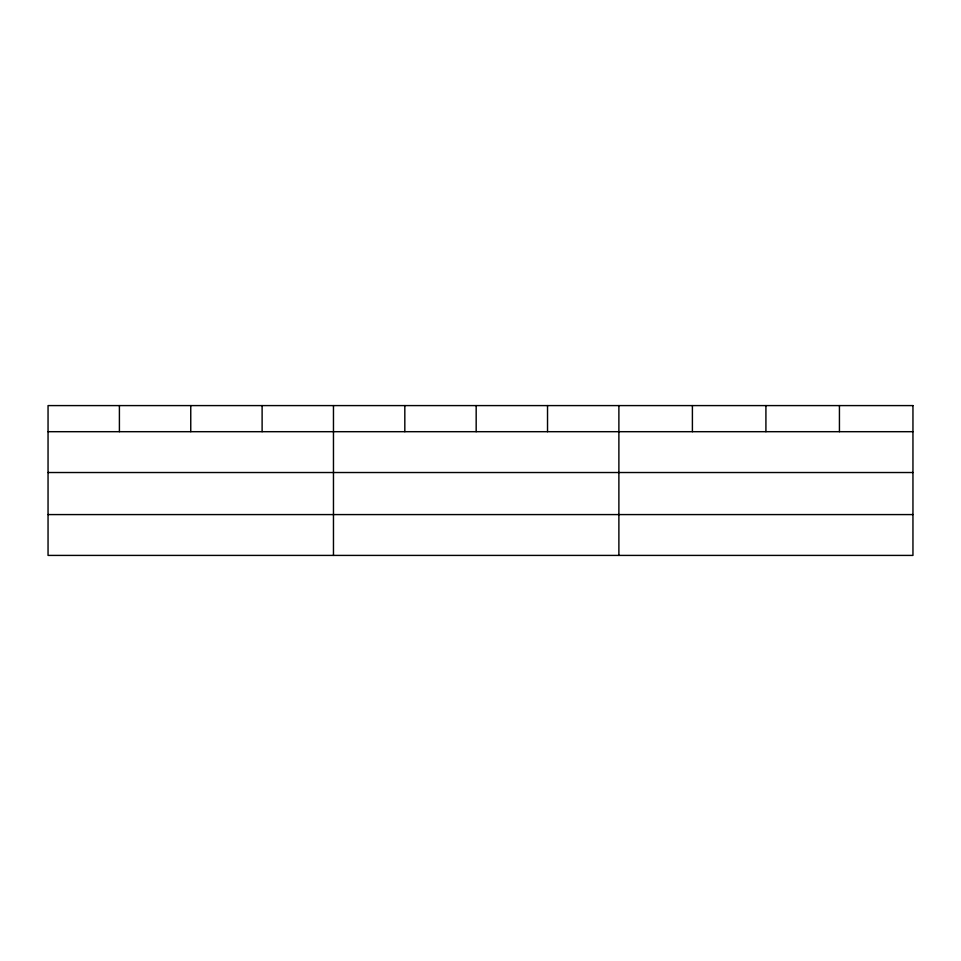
<?xml version="1.0" encoding="UTF-8"?>
<svg xmlns="http://www.w3.org/2000/svg" width="961" height="961" viewBox="0 0 961 961"><rect width="100%" height="100%" fill="white"/><g stroke="black" fill="none" stroke-linecap="round" stroke-linejoin="round"><path stroke-width="1.44" d="M48.05 431.693L912.95 431.693M48.05 472.524L912.95 472.524M48.05 514.579L912.95 514.579M839.433 405.59L839.433 431.693M765.917 405.59L765.917 431.693M692.4 405.59L692.4 431.693M618.884 405.59L618.884 555.41M547.53 405.59L547.53 431.693M476.175 405.59L476.175 431.693M404.821 405.59L404.821 431.693M333.467 405.59L333.467 555.41M262.113 405.59L262.113 431.693M190.758 405.59L190.758 431.693M119.404 405.59L119.404 431.693M912.95 405.59L48.05 405.59L48.05 555.41L912.95 555.41L912.95 405.59"/></g></svg>
